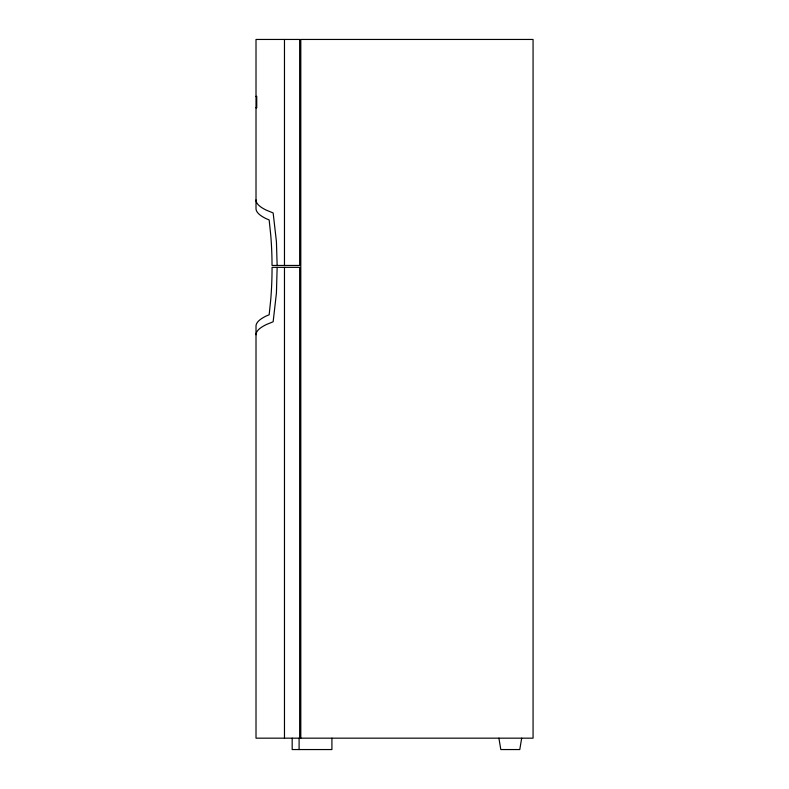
<?xml version="1.0" encoding="UTF-8"?>
<svg xmlns="http://www.w3.org/2000/svg" width="789" height="789" viewBox="0 0 789 789"><rect width="100%" height="100%" fill="white"/><g stroke="black" fill="none" stroke-linecap="round" stroke-linejoin="round"><path stroke-width="1.18" d="M521.677 738.169L519.783 749.55L500.808 749.55L498.904 738.169M255.932 96.376L256.741 96.376L256.741 107.768L255.932 107.768M331.913 738.169L331.913 749.55L292.177 749.55L292.177 738.169M300.796 738.169L300.796 39.45L533.068 39.45L533.068 738.169L256.011 738.169L256.011 326.163A339.053 41.985 0.4 0 1 266.357 315.945L269.157 314.801L270.755 299.445A116.328 33.385 -90 0 0 272.057 267.353L299.652 267.353L299.652 738.169M299.1 738.169L299.1 749.55M284.474 39.45L284.474 265.459M284.474 267.353L284.474 738.169M277.146 265.459L276.426 241.681L273.152 212.951L266.357 210.17A338.994 41.975 -0.4 0 1 256.011 199.952M277.146 267.353L276.426 293.035L273.152 321.764L266.357 324.545A338.994 41.975 0.4 0 0 256.011 334.763M299.652 39.45L256.011 39.45L256.011 208.552A339.053 41.985 -0.4 0 0 266.357 218.77L269.157 219.914L270.755 235.27A116.516 33.444 90 0 1 271.978 259.246L272.037 265.459L299.652 265.459L299.652 39.45"/></g></svg>
